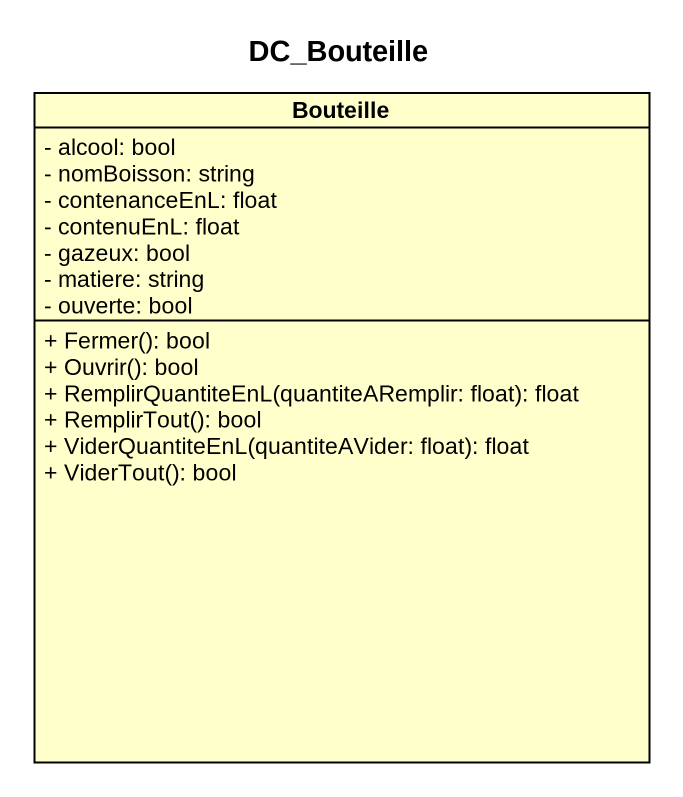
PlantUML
@startuml
title DC_Bouteille
hide circle
hide empty members
skinparam classAttributeIconSize 0
class Bouteille {
  - alcool: bool
  - nomBoisson: string
  - contenanceEnL: float
  - contenuEnL: float
  - gazeux: bool
  - matiere: string
  - ouverte: bool
  + Fermer(): bool
  + Ouvrir(): bool
  + RemplirQuantiteEnL(quantiteARemplir: float): float
  + RemplirTout(): bool
  + ViderQuantiteEnL(quantiteAVider: float): float
  + ViderTout(): bool
}
@enduml
